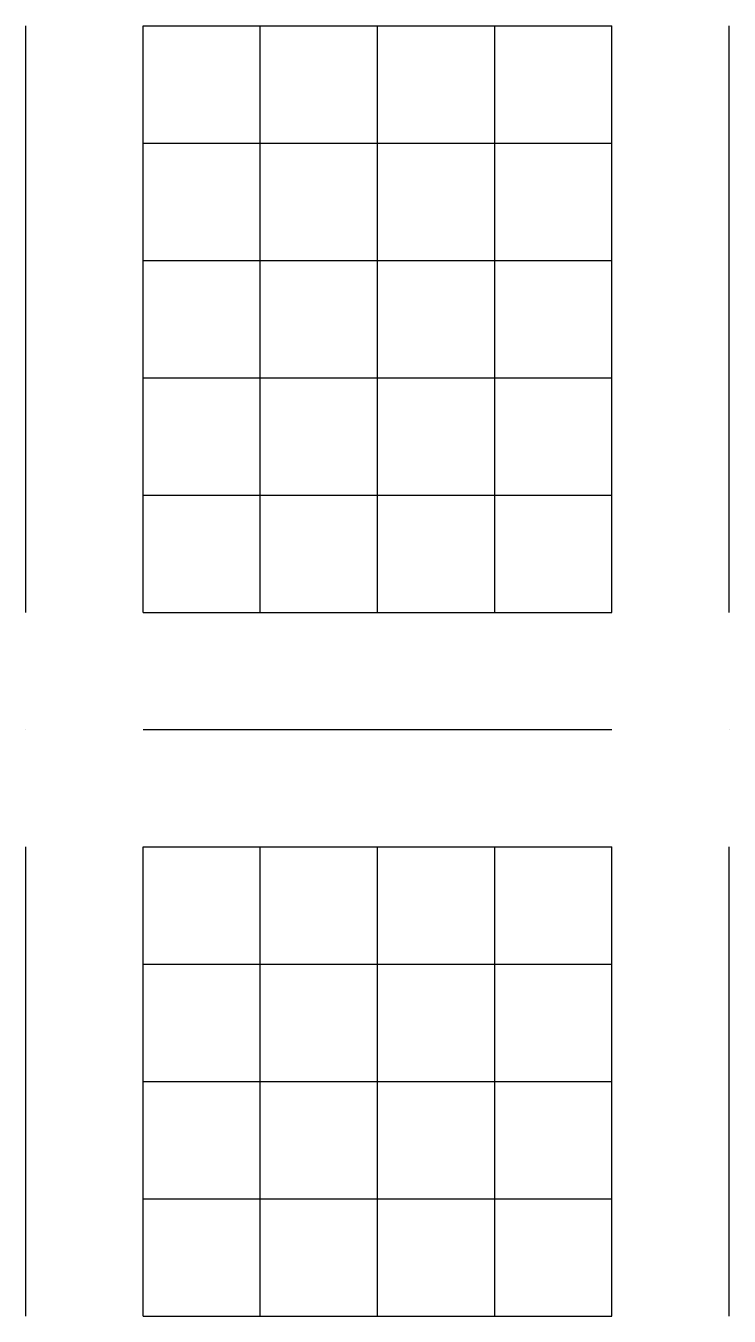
# Model space of a CAD drawing. Header units: millimetres. Extents: x 6 to 745025, y -1528 to 119936.
# Drawn here: x 178.0681 to 178.3221, y 109.8268 to 110.2924 of the extents above; entities that cross this region are included whole.
import ezdxf

# ---------------------------------------------------------------- set-up
doc = ezdxf.new("R2010")
doc.units = ezdxf.units.MM
doc.header["$MEASUREMENT"] = 0
doc.layers.get('0').update_dxf_attribs({"linetype": 'CONTINUOUS'})

msp = doc.modelspace()

# ---------------------------------------------------------------- linework, layer by layer
at = {"color": 0, "linetype": 'Continuous', "lineweight": 25, "true_color": 0x000005}
for p, q in [((178.06811, 110.29244), (178.06811, 110.29244)), ((178.06811, 110.29244), (178.06811, 110.29244)), ((178.06811, 110.29244), (178.06811, 110.29244)), ((178.06811, 110.29244), (178.06811, 110.29244)), ((178.06811, 110.29244), (178.06811, 110.29244)), ((178.06811, 110.29244), (178.06811, 110.29244)), ((178.06811, 110.29244), (178.06811, 110.29244)), ((178.32211, 110.29244), (178.32211, 110.29244)), ((178.32211, 110.29244), (178.32211, 110.29244)), ((178.32211, 110.29244), (178.32211, 110.29244)), ((178.32211, 110.29244), (178.32211, 110.29244)), ((178.32211, 110.29244), (178.32211, 110.29244)), ((178.32211, 110.29244), (178.32211, 110.29244)), ((178.32211, 110.29244), (178.32211, 110.29244)), ((178.06811, 110.25011), (178.06811, 110.25011)), ((178.06811, 110.25011), (178.06811, 110.25011)), ((178.06811, 110.25011), (178.06811, 110.25011)), ((178.06811, 110.25011), (178.06811, 110.25011)), ((178.06811, 110.25011), (178.06811, 110.25011)), ((178.06811, 110.25011), (178.06811, 110.25011)), ((178.06811, 110.25011), (178.06811, 110.25011)), ((178.32211, 110.25011), (178.32211, 110.25011)), ((178.32211, 110.25011), (178.32211, 110.25011)), ((178.32211, 110.25011), (178.32211, 110.25011)), ((178.32211, 110.25011), (178.32211, 110.25011)), ((178.32211, 110.25011), (178.32211, 110.25011)), ((178.32211, 110.25011), (178.32211, 110.25011)), ((178.32211, 110.25011), (178.32211, 110.25011)), ((178.06811, 110.20778), (178.06811, 110.20778)), ((178.06811, 110.20778), (178.06811, 110.20778)), ((178.06811, 110.20778), (178.06811, 110.20778)), ((178.06811, 110.20778), (178.06811, 110.20778)), ((178.06811, 110.20778), (178.06811, 110.20778)), ((178.06811, 110.20778), (178.06811, 110.20778)), ((178.06811, 110.20778), (178.06811, 110.20778)), ((178.32211, 110.20778), (178.32211, 110.20778)), ((178.32211, 110.20778), (178.32211, 110.20778)), ((178.32211, 110.20778), (178.32211, 110.20778)), ((178.32211, 110.20778), (178.32211, 110.20778)), ((178.32211, 110.20778), (178.32211, 110.20778)), ((178.32211, 110.20778), (178.32211, 110.20778)), ((178.32211, 110.20778), (178.32211, 110.20778)), ((178.06811, 110.16544), (178.06811, 110.16544)), ((178.06811, 110.16544), (178.06811, 110.16544)), ((178.06811, 110.16544), (178.06811, 110.16544)), ((178.06811, 110.16544), (178.06811, 110.16544)), ((178.06811, 110.16544), (178.06811, 110.16544)), ((178.06811, 110.16544), (178.06811, 110.16544)), ((178.06811, 110.16544), (178.06811, 110.16544)), ((178.32211, 110.16544), (178.32211, 110.16544)), ((178.32211, 110.16544), (178.32211, 110.16544)), ((178.32211, 110.16544), (178.32211, 110.16544)), ((178.32211, 110.16544), (178.32211, 110.16544)), ((178.32211, 110.16544), (178.32211, 110.16544)), ((178.32211, 110.16544), (178.32211, 110.16544)), ((178.32211, 110.16544), (178.32211, 110.16544)), ((178.06811, 110.12311), (178.06811, 110.12311)), ((178.06811, 110.12311), (178.06811, 110.12311)), ((178.06811, 110.12311), (178.06811, 110.12311)), ((178.06811, 110.12311), (178.06811, 110.12311)), ((178.06811, 110.12311), (178.06811, 110.12311)), ((178.06811, 110.12311), (178.06811, 110.12311)), ((178.06811, 110.12311), (178.06811, 110.12311)), ((178.32211, 110.12311), (178.32211, 110.12311)), ((178.32211, 110.12311), (178.32211, 110.12311)), ((178.32211, 110.12311), (178.32211, 110.12311)), ((178.32211, 110.12311), (178.32211, 110.12311)), ((178.32211, 110.12311), (178.32211, 110.12311)), ((178.32211, 110.12311), (178.32211, 110.12311)), ((178.32211, 110.12311), (178.32211, 110.12311)), ((178.06811, 110.08078), (178.06811, 110.08078)), ((178.06811, 110.08078), (178.06811, 110.08078)), ((178.06811, 110.08078), (178.06811, 110.08078)), ((178.06811, 110.08078), (178.06811, 110.08078)), ((178.06811, 110.08078), (178.06811, 110.08078)), ((178.06811, 110.08078), (178.06811, 110.08078)), ((178.06811, 110.08078), (178.06811, 110.08078)), ((178.06811, 110.08078), (178.06811, 110.08078)), ((178.32211, 110.08078), (178.32211, 110.08078)), ((178.32211, 110.08078), (178.32211, 110.08078)), ((178.32211, 110.08078), (178.32211, 110.08078)), ((178.32211, 110.08078), (178.32211, 110.08078)), ((178.32211, 110.08078), (178.32211, 110.08078)), ((178.32211, 110.08078), (178.32211, 110.08078)), ((178.32211, 110.08078), (178.32211, 110.08078)), ((178.32211, 110.08078), (178.32211, 110.08078)), ((178.06811, 110.03844), (178.06811, 110.03844)), ((178.06811, 110.03844), (178.06811, 110.03844)), ((178.06811, 110.03844), (178.06811, 110.03844)), ((178.06811, 110.03844), (178.06811, 110.03844)), ((178.06811, 110.03844), (178.06811, 110.03844)), ((178.06811, 110.03844), (178.06811, 110.03844)), ((178.06811, 110.03844), (178.06811, 110.03844)), ((178.06811, 110.03844), (178.06811, 110.03844)), ((178.06811, 110.03844), (178.06811, 110.03844)), ((178.06811, 110.03844), (178.06811, 110.03844)), ((178.06811, 110.03844), (178.06811, 110.03844)), ((178.06811, 110.03844), (178.06811, 110.03844)), ((178.06811, 110.03844), (178.06811, 110.03844)), ((178.06811, 110.03844), (178.06811, 110.03844)), ((178.11044, 110.03844), (178.11044, 110.03844)), ((178.11044, 110.03844), (178.11044, 110.03844)), ((178.11044, 110.03844), (178.11044, 110.03844)), ((178.11044, 110.03844), (178.11044, 110.03844)), ((178.11044, 110.03844), (178.11044, 110.03844)), ((178.11044, 110.03844), (178.11044, 110.03844)), ((178.11044, 110.03844), (178.11044, 110.03844)), ((178.11044, 110.03844), (178.11044, 110.03844)), ((178.15277, 110.03844), (178.15277, 110.03844)), ((178.15277, 110.03844), (178.15277, 110.03844)), ((178.15277, 110.03844), (178.15277, 110.03844)), ((178.15277, 110.03844), (178.15277, 110.03844)), ((178.15277, 110.03844), (178.15277, 110.03844)), ((178.15277, 110.03844), (178.15277, 110.03844)), ((178.15277, 110.03844), (178.15277, 110.03844)), ((178.19511, 110.03844), (178.19511, 110.03844)), ((178.19511, 110.03844), (178.19511, 110.03844)), ((178.19511, 110.03844), (178.19511, 110.03844)), ((178.19511, 110.03844), (178.19511, 110.03844)), ((178.19511, 110.03844), (178.19511, 110.03844)), ((178.19511, 110.03844), (178.19511, 110.03844)), ((178.19511, 110.03844), (178.19511, 110.03844)), ((178.23744, 110.03844), (178.23744, 110.03844)), ((178.23744, 110.03844), (178.23744, 110.03844)), ((178.23744, 110.03844), (178.23744, 110.03844)), ((178.23744, 110.03844), (178.23744, 110.03844)), ((178.23744, 110.03844), (178.23744, 110.03844)), ((178.23744, 110.03844), (178.23744, 110.03844)), ((178.23744, 110.03844), (178.23744, 110.03844)), ((178.27977, 110.03844), (178.27977, 110.03844)), ((178.27977, 110.03844), (178.27977, 110.03844)), ((178.27977, 110.03844), (178.27977, 110.03844)), ((178.27977, 110.03844), (178.27977, 110.03844)), ((178.27977, 110.03844), (178.27977, 110.03844)), ((178.27977, 110.03844), (178.27977, 110.03844)), ((178.27977, 110.03844), (178.27977, 110.03844)), ((178.32211, 110.03844), (178.32211, 110.03844)), ((178.32211, 110.03844), (178.32211, 110.03844)), ((178.32211, 110.03844), (178.32211, 110.03844)), ((178.32211, 110.03844), (178.32211, 110.03844)), ((178.32211, 110.03844), (178.32211, 110.03844)), ((178.32211, 110.03844), (178.32211, 110.03844)), ((178.32211, 110.03844), (178.32211, 110.03844)), ((178.32211, 110.03844), (178.32211, 110.03844)), ((178.32211, 110.03844), (178.32211, 110.03844)), ((178.32211, 110.03844), (178.32211, 110.03844)), ((178.32211, 110.03844), (178.32211, 110.03844)), ((178.32211, 110.03844), (178.32211, 110.03844)), ((178.32211, 110.03844), (178.32211, 110.03844)), ((178.32211, 110.03844), (178.32211, 110.03844)), ((178.06811, 109.99611), (178.06811, 109.99611)), ((178.06811, 109.99611), (178.06811, 109.99611)), ((178.06811, 109.99611), (178.06811, 109.99611)), ((178.06811, 109.99611), (178.06811, 109.99611)), ((178.06811, 109.99611), (178.06811, 109.99611)), ((178.06811, 109.99611), (178.06811, 109.99611)), ((178.06811, 109.99611), (178.06811, 109.99611)), ((178.32211, 109.99611), (178.32211, 109.99611)), ((178.32211, 109.99611), (178.32211, 109.99611)), ((178.32211, 109.99611), (178.32211, 109.99611)), ((178.32211, 109.99611), (178.32211, 109.99611)), ((178.32211, 109.99611), (178.32211, 109.99611)), ((178.32211, 109.99611), (178.32211, 109.99611)), ((178.32211, 109.99611), (178.32211, 109.99611)), ((178.06811, 109.95378), (178.06811, 109.95378)), ((178.06811, 109.95378), (178.06811, 109.95378)), ((178.06811, 109.95378), (178.06811, 109.95378)), ((178.06811, 109.95378), (178.06811, 109.95378)), ((178.06811, 109.95378), (178.06811, 109.95378)), ((178.06811, 109.95378), (178.06811, 109.95378)), ((178.06811, 109.95378), (178.06811, 109.95378)), ((178.32211, 109.95378), (178.32211, 109.95378)), ((178.32211, 109.95378), (178.32211, 109.95378)), ((178.32211, 109.95378), (178.32211, 109.95378)), ((178.32211, 109.95378), (178.32211, 109.95378)), ((178.32211, 109.95378), (178.32211, 109.95378)), ((178.32211, 109.95378), (178.32211, 109.95378)), ((178.32211, 109.95378), (178.32211, 109.95378)), ((178.06811, 109.91144), (178.06811, 109.91144)), ((178.06811, 109.91144), (178.06811, 109.91144)), ((178.06811, 109.91144), (178.06811, 109.91144)), ((178.06811, 109.91144), (178.06811, 109.91144)), ((178.06811, 109.91144), (178.06811, 109.91144)), ((178.06811, 109.91144), (178.06811, 109.91144)), ((178.06811, 109.91144), (178.06811, 109.91144)), ((178.32211, 109.91144), (178.32211, 109.91144)), ((178.32211, 109.91144), (178.32211, 109.91144)), ((178.32211, 109.91144), (178.32211, 109.91144)), ((178.32211, 109.91144), (178.32211, 109.91144)), ((178.32211, 109.91144), (178.32211, 109.91144)), ((178.32211, 109.91144), (178.32211, 109.91144)), ((178.32211, 109.91144), (178.32211, 109.91144)), ((178.06811, 109.86911), (178.06811, 109.86911)), ((178.06811, 109.86911), (178.06811, 109.86911)), ((178.06811, 109.86911), (178.06811, 109.86911)), ((178.06811, 109.86911), (178.06811, 109.86911)), ((178.06811, 109.86911), (178.06811, 109.86911)), ((178.06811, 109.86911), (178.06811, 109.86911)), ((178.06811, 109.86911), (178.06811, 109.86911)), ((178.32211, 109.86911), (178.32211, 109.86911)), ((178.32211, 109.86911), (178.32211, 109.86911)), ((178.32211, 109.86911), (178.32211, 109.86911)), ((178.32211, 109.86911), (178.32211, 109.86911)), ((178.32211, 109.86911), (178.32211, 109.86911)), ((178.32211, 109.86911), (178.32211, 109.86911)), ((178.32211, 109.86911), (178.32211, 109.86911)), ((178.06811, 109.82678), (178.06811, 109.82678)), ((178.06811, 109.82678), (178.06811, 109.82678)), ((178.06811, 109.82678), (178.06811, 109.82678)), ((178.06811, 109.82678), (178.06811, 109.82678)), ((178.06811, 109.82678), (178.06811, 109.82678)), ((178.06811, 109.82678), (178.06811, 109.82678)), ((178.06811, 109.82678), (178.06811, 109.82678)), ((178.06811, 109.82678), (178.06811, 109.82678)), ((178.32211, 109.82678), (178.32211, 109.82678)), ((178.32211, 109.82678), (178.32211, 109.82678)), ((178.32211, 109.82678), (178.32211, 109.82678)), ((178.32211, 109.82678), (178.32211, 109.82678)), ((178.32211, 109.82678), (178.32211, 109.82678)), ((178.32211, 109.82678), (178.32211, 109.82678)), ((178.32211, 109.82678), (178.32211, 109.82678)), ((178.32211, 109.82678), (178.32211, 109.82678))]:
    msp.add_line(p, q, dxfattribs=at)
for points in [[(178.06811, 110.08078), (178.06811, 110.12311), (178.06811, 110.16544), (178.06811, 110.20778), (178.06811, 110.25011), (178.06811, 110.29244)], [(178.06811, 110.08078), (178.06811, 110.12311), (178.06811, 110.16544), (178.06811, 110.20778), (178.06811, 110.25011), (178.06811, 110.29244)], [(178.06811, 110.08078), (178.06811, 110.12311), (178.06811, 110.16544), (178.06811, 110.20778), (178.06811, 110.25011), (178.06811, 110.29244)], [(178.06811, 110.08078), (178.06811, 110.12311), (178.06811, 110.16544), (178.06811, 110.20778), (178.06811, 110.25011), (178.06811, 110.29244)], [(178.06811, 110.08078), (178.06811, 110.12311), (178.06811, 110.16544), (178.06811, 110.20778), (178.06811, 110.25011), (178.06811, 110.29244)], [(178.06811, 110.08078), (178.06811, 110.12311), (178.06811, 110.16544), (178.06811, 110.20778), (178.06811, 110.25011), (178.06811, 110.29244)], [(178.06811, 110.08078), (178.06811, 110.12311), (178.06811, 110.16544), (178.06811, 110.20778), (178.06811, 110.25011), (178.06811, 110.29244)], [(178.11044, 110.29244), (178.15277, 110.29244), (178.19511, 110.29244), (178.23744, 110.29244), (178.27977, 110.29244)], [(178.11044, 110.29244), (178.15277, 110.29244), (178.19511, 110.29244), (178.23744, 110.29244), (178.27977, 110.29244)], [(178.11044, 110.29244), (178.15277, 110.29244), (178.19511, 110.29244), (178.23744, 110.29244), (178.27977, 110.29244)], [(178.11044, 110.29244), (178.15277, 110.29244), (178.19511, 110.29244), (178.23744, 110.29244), (178.27977, 110.29244)], [(178.11044, 110.29244), (178.15277, 110.29244), (178.19511, 110.29244), (178.23744, 110.29244), (178.27977, 110.29244)], [(178.11044, 110.29244), (178.15277, 110.29244), (178.19511, 110.29244), (178.23744, 110.29244), (178.27977, 110.29244)], [(178.11044, 110.29244), (178.15277, 110.29244), (178.19511, 110.29244), (178.23744, 110.29244), (178.27977, 110.29244)], [(178.11044, 110.08078), (178.11044, 110.12311), (178.11044, 110.16544), (178.11044, 110.20778), (178.11044, 110.25011), (178.11044, 110.29244)], [(178.11044, 110.08078), (178.11044, 110.12311), (178.11044, 110.16544), (178.11044, 110.20778), (178.11044, 110.25011), (178.11044, 110.29244)], [(178.11044, 110.08078), (178.11044, 110.12311), (178.11044, 110.16544), (178.11044, 110.20778), (178.11044, 110.25011), (178.11044, 110.29244)], [(178.11044, 110.08078), (178.11044, 110.12311), (178.11044, 110.16544), (178.11044, 110.20778), (178.11044, 110.25011), (178.11044, 110.29244)], [(178.11044, 110.08078), (178.11044, 110.12311), (178.11044, 110.16544), (178.11044, 110.20778), (178.11044, 110.25011), (178.11044, 110.29244)], [(178.11044, 110.08078), (178.11044, 110.12311), (178.11044, 110.16544), (178.11044, 110.20778), (178.11044, 110.25011), (178.11044, 110.29244)], [(178.11044, 110.08078), (178.11044, 110.12311), (178.11044, 110.16544), (178.11044, 110.20778), (178.11044, 110.25011), (178.11044, 110.29244)], [(178.11044, 110.08078), (178.11044, 110.12311), (178.11044, 110.16544), (178.11044, 110.20778), (178.11044, 110.25011), (178.11044, 110.29244)], [(178.15277, 110.08078), (178.15277, 110.12311), (178.15277, 110.16544), (178.15277, 110.20778), (178.15277, 110.25011), (178.15277, 110.29244)], [(178.15277, 110.08078), (178.15277, 110.12311), (178.15277, 110.16544), (178.15277, 110.20778), (178.15277, 110.25011), (178.15277, 110.29244)], [(178.15277, 110.08078), (178.15277, 110.12311), (178.15277, 110.16544), (178.15277, 110.20778), (178.15277, 110.25011), (178.15277, 110.29244)], [(178.15277, 110.08078), (178.15277, 110.12311), (178.15277, 110.16544), (178.15277, 110.20778), (178.15277, 110.25011), (178.15277, 110.29244)], [(178.15277, 110.08078), (178.15277, 110.12311), (178.15277, 110.16544), (178.15277, 110.20778), (178.15277, 110.25011), (178.15277, 110.29244)], [(178.15277, 110.08078), (178.15277, 110.12311), (178.15277, 110.16544), (178.15277, 110.20778), (178.15277, 110.25011), (178.15277, 110.29244)], [(178.15277, 110.08078), (178.15277, 110.12311), (178.15277, 110.16544), (178.15277, 110.20778), (178.15277, 110.25011), (178.15277, 110.29244)], [(178.19511, 110.08078), (178.19511, 110.12311), (178.19511, 110.16544), (178.19511, 110.20778), (178.19511, 110.25011), (178.19511, 110.29244)], [(178.19511, 110.08078), (178.19511, 110.12311), (178.19511, 110.16544), (178.19511, 110.20778), (178.19511, 110.25011), (178.19511, 110.29244)], [(178.19511, 110.08078), (178.19511, 110.12311), (178.19511, 110.16544), (178.19511, 110.20778), (178.19511, 110.25011), (178.19511, 110.29244)], [(178.19511, 110.08078), (178.19511, 110.12311), (178.19511, 110.16544), (178.19511, 110.20778), (178.19511, 110.25011), (178.19511, 110.29244)], [(178.19511, 110.08078), (178.19511, 110.12311), (178.19511, 110.16544), (178.19511, 110.20778), (178.19511, 110.25011), (178.19511, 110.29244)], [(178.19511, 110.08078), (178.19511, 110.12311), (178.19511, 110.16544), (178.19511, 110.20778), (178.19511, 110.25011), (178.19511, 110.29244)], [(178.19511, 110.08078), (178.19511, 110.12311), (178.19511, 110.16544), (178.19511, 110.20778), (178.19511, 110.25011), (178.19511, 110.29244)], [(178.23744, 110.08078), (178.23744, 110.12311), (178.23744, 110.16544), (178.23744, 110.20778), (178.23744, 110.25011), (178.23744, 110.29244)], [(178.23744, 110.08078), (178.23744, 110.12311), (178.23744, 110.16544), (178.23744, 110.20778), (178.23744, 110.25011), (178.23744, 110.29244)], [(178.23744, 110.08078), (178.23744, 110.12311), (178.23744, 110.16544), (178.23744, 110.20778), (178.23744, 110.25011), (178.23744, 110.29244)], [(178.23744, 110.08078), (178.23744, 110.12311), (178.23744, 110.16544), (178.23744, 110.20778), (178.23744, 110.25011), (178.23744, 110.29244)], [(178.23744, 110.08078), (178.23744, 110.12311), (178.23744, 110.16544), (178.23744, 110.20778), (178.23744, 110.25011), (178.23744, 110.29244)], [(178.23744, 110.08078), (178.23744, 110.12311), (178.23744, 110.16544), (178.23744, 110.20778), (178.23744, 110.25011), (178.23744, 110.29244)], [(178.23744, 110.08078), (178.23744, 110.12311), (178.23744, 110.16544), (178.23744, 110.20778), (178.23744, 110.25011), (178.23744, 110.29244)], [(178.27977, 110.08078), (178.27977, 110.12311), (178.27977, 110.16544), (178.27977, 110.20778), (178.27977, 110.25011), (178.27977, 110.29244)], [(178.27977, 110.08078), (178.27977, 110.12311), (178.27977, 110.16544), (178.27977, 110.20778), (178.27977, 110.25011), (178.27977, 110.29244)], [(178.27977, 110.08078), (178.27977, 110.12311), (178.27977, 110.16544), (178.27977, 110.20778), (178.27977, 110.25011), (178.27977, 110.29244)], [(178.27977, 110.08078), (178.27977, 110.12311), (178.27977, 110.16544), (178.27977, 110.20778), (178.27977, 110.25011), (178.27977, 110.29244)], [(178.27977, 110.08078), (178.27977, 110.12311), (178.27977, 110.16544), (178.27977, 110.20778), (178.27977, 110.25011), (178.27977, 110.29244)], [(178.27977, 110.08078), (178.27977, 110.12311), (178.27977, 110.16544), (178.27977, 110.20778), (178.27977, 110.25011), (178.27977, 110.29244)], [(178.27977, 110.08078), (178.27977, 110.12311), (178.27977, 110.16544), (178.27977, 110.20778), (178.27977, 110.25011), (178.27977, 110.29244)], [(178.32211, 110.08078), (178.32211, 110.12311), (178.32211, 110.16544), (178.32211, 110.20778), (178.32211, 110.25011), (178.32211, 110.29244)], [(178.32211, 110.08078), (178.32211, 110.12311), (178.32211, 110.16544), (178.32211, 110.20778), (178.32211, 110.25011), (178.32211, 110.29244)], [(178.32211, 110.08078), (178.32211, 110.12311), (178.32211, 110.16544), (178.32211, 110.20778), (178.32211, 110.25011), (178.32211, 110.29244)], [(178.32211, 110.08078), (178.32211, 110.12311), (178.32211, 110.16544), (178.32211, 110.20778), (178.32211, 110.25011), (178.32211, 110.29244)], [(178.32211, 110.08078), (178.32211, 110.12311), (178.32211, 110.16544), (178.32211, 110.20778), (178.32211, 110.25011), (178.32211, 110.29244)], [(178.32211, 110.08078), (178.32211, 110.12311), (178.32211, 110.16544), (178.32211, 110.20778), (178.32211, 110.25011), (178.32211, 110.29244)], [(178.32211, 110.08078), (178.32211, 110.12311), (178.32211, 110.16544), (178.32211, 110.20778), (178.32211, 110.25011), (178.32211, 110.29244)], [(178.11044, 110.25011), (178.15277, 110.25011), (178.19511, 110.25011), (178.23744, 110.25011), (178.27977, 110.25011)], [(178.11044, 110.25011), (178.15277, 110.25011), (178.19511, 110.25011), (178.23744, 110.25011), (178.27977, 110.25011)], [(178.11044, 110.25011), (178.15277, 110.25011), (178.19511, 110.25011), (178.23744, 110.25011), (178.27977, 110.25011)], [(178.11044, 110.25011), (178.15277, 110.25011), (178.19511, 110.25011), (178.23744, 110.25011), (178.27977, 110.25011)], [(178.11044, 110.25011), (178.15277, 110.25011), (178.19511, 110.25011), (178.23744, 110.25011), (178.27977, 110.25011)], [(178.11044, 110.25011), (178.15277, 110.25011), (178.19511, 110.25011), (178.23744, 110.25011), (178.27977, 110.25011)], [(178.11044, 110.25011), (178.15277, 110.25011), (178.19511, 110.25011), (178.23744, 110.25011), (178.27977, 110.25011)], [(178.11044, 110.20778), (178.15277, 110.20778), (178.19511, 110.20778), (178.23744, 110.20778), (178.27977, 110.20778)], [(178.11044, 110.20778), (178.15277, 110.20778), (178.19511, 110.20778), (178.23744, 110.20778), (178.27977, 110.20778)], [(178.11044, 110.20778), (178.15277, 110.20778), (178.19511, 110.20778), (178.23744, 110.20778), (178.27977, 110.20778)], [(178.11044, 110.20778), (178.15277, 110.20778), (178.19511, 110.20778), (178.23744, 110.20778), (178.27977, 110.20778)], [(178.11044, 110.20778), (178.15277, 110.20778), (178.19511, 110.20778), (178.23744, 110.20778), (178.27977, 110.20778)], [(178.11044, 110.20778), (178.15277, 110.20778), (178.19511, 110.20778), (178.23744, 110.20778), (178.27977, 110.20778)], [(178.11044, 110.20778), (178.15277, 110.20778), (178.19511, 110.20778), (178.23744, 110.20778), (178.27977, 110.20778)], [(178.11044, 110.16544), (178.15277, 110.16544), (178.19511, 110.16544), (178.23744, 110.16544), (178.27977, 110.16544)], [(178.11044, 110.16544), (178.15277, 110.16544), (178.19511, 110.16544), (178.23744, 110.16544), (178.27977, 110.16544)], [(178.11044, 110.16544), (178.15277, 110.16544), (178.19511, 110.16544), (178.23744, 110.16544), (178.27977, 110.16544)], [(178.11044, 110.16544), (178.15277, 110.16544), (178.19511, 110.16544), (178.23744, 110.16544), (178.27977, 110.16544)], [(178.11044, 110.16544), (178.15277, 110.16544), (178.19511, 110.16544), (178.23744, 110.16544), (178.27977, 110.16544)], [(178.11044, 110.16544), (178.15277, 110.16544), (178.19511, 110.16544), (178.23744, 110.16544), (178.27977, 110.16544)], [(178.11044, 110.16544), (178.15277, 110.16544), (178.19511, 110.16544), (178.23744, 110.16544), (178.27977, 110.16544)], [(178.11044, 110.12311), (178.15277, 110.12311), (178.19511, 110.12311), (178.23744, 110.12311), (178.27977, 110.12311)], [(178.11044, 110.12311), (178.15277, 110.12311), (178.19511, 110.12311), (178.23744, 110.12311), (178.27977, 110.12311)], [(178.11044, 110.12311), (178.15277, 110.12311), (178.19511, 110.12311), (178.23744, 110.12311), (178.27977, 110.12311)], [(178.11044, 110.12311), (178.15277, 110.12311), (178.19511, 110.12311), (178.23744, 110.12311), (178.27977, 110.12311)], [(178.11044, 110.12311), (178.15277, 110.12311), (178.19511, 110.12311), (178.23744, 110.12311), (178.27977, 110.12311)], [(178.11044, 110.12311), (178.15277, 110.12311), (178.19511, 110.12311), (178.23744, 110.12311), (178.27977, 110.12311)], [(178.11044, 110.12311), (178.15277, 110.12311), (178.19511, 110.12311), (178.23744, 110.12311), (178.27977, 110.12311)], [(178.11044, 110.08078), (178.15277, 110.08078), (178.19511, 110.08078), (178.23744, 110.08078), (178.27977, 110.08078)], [(178.11044, 110.08078), (178.15277, 110.08078), (178.19511, 110.08078), (178.23744, 110.08078), (178.27977, 110.08078)], [(178.11044, 110.08078), (178.15277, 110.08078), (178.19511, 110.08078), (178.23744, 110.08078), (178.27977, 110.08078)], [(178.11044, 110.08078), (178.15277, 110.08078), (178.19511, 110.08078), (178.23744, 110.08078), (178.27977, 110.08078)], [(178.11044, 110.08078), (178.15277, 110.08078), (178.19511, 110.08078), (178.23744, 110.08078), (178.27977, 110.08078)], [(178.11044, 110.08078), (178.15277, 110.08078), (178.19511, 110.08078), (178.23744, 110.08078), (178.27977, 110.08078)], [(178.11044, 110.08078), (178.15277, 110.08078), (178.19511, 110.08078), (178.23744, 110.08078), (178.27977, 110.08078)], [(178.11044, 110.08078), (178.15277, 110.08078), (178.19511, 110.08078), (178.23744, 110.08078), (178.27977, 110.08078)], [(178.11044, 110.03844), (178.15277, 110.03844), (178.19511, 110.03844), (178.23744, 110.03844), (178.27977, 110.03844)], [(178.11044, 110.03844), (178.15277, 110.03844), (178.19511, 110.03844), (178.23744, 110.03844), (178.27977, 110.03844)], [(178.11044, 110.03844), (178.15277, 110.03844), (178.19511, 110.03844), (178.23744, 110.03844), (178.27977, 110.03844)], [(178.11044, 110.03844), (178.15277, 110.03844), (178.19511, 110.03844), (178.23744, 110.03844), (178.27977, 110.03844)], [(178.11044, 110.03844), (178.15277, 110.03844), (178.19511, 110.03844), (178.23744, 110.03844), (178.27977, 110.03844)], [(178.11044, 110.03844), (178.15277, 110.03844), (178.19511, 110.03844), (178.23744, 110.03844), (178.27977, 110.03844)], [(178.11044, 110.03844), (178.15277, 110.03844), (178.19511, 110.03844), (178.23744, 110.03844), (178.27977, 110.03844)], [(178.06811, 109.82678), (178.06811, 109.86911), (178.06811, 109.91144), (178.06811, 109.95378), (178.06811, 109.99611)], [(178.06811, 109.82678), (178.06811, 109.86911), (178.06811, 109.91144), (178.06811, 109.95378), (178.06811, 109.99611)], [(178.06811, 109.82678), (178.06811, 109.86911), (178.06811, 109.91144), (178.06811, 109.95378), (178.06811, 109.99611)], [(178.06811, 109.82678), (178.06811, 109.86911), (178.06811, 109.91144), (178.06811, 109.95378), (178.06811, 109.99611)], [(178.06811, 109.82678), (178.06811, 109.86911), (178.06811, 109.91144), (178.06811, 109.95378), (178.06811, 109.99611)], [(178.06811, 109.82678), (178.06811, 109.86911), (178.06811, 109.91144), (178.06811, 109.95378), (178.06811, 109.99611)], [(178.06811, 109.82678), (178.06811, 109.86911), (178.06811, 109.91144), (178.06811, 109.95378), (178.06811, 109.99611)], [(178.11044, 109.99611), (178.15277, 109.99611), (178.19511, 109.99611), (178.23744, 109.99611), (178.27977, 109.99611)], [(178.11044, 109.99611), (178.15277, 109.99611), (178.19511, 109.99611), (178.23744, 109.99611), (178.27977, 109.99611)], [(178.11044, 109.99611), (178.15277, 109.99611), (178.19511, 109.99611), (178.23744, 109.99611), (178.27977, 109.99611)], [(178.11044, 109.99611), (178.15277, 109.99611), (178.19511, 109.99611), (178.23744, 109.99611), (178.27977, 109.99611)], [(178.11044, 109.99611), (178.15277, 109.99611), (178.19511, 109.99611), (178.23744, 109.99611), (178.27977, 109.99611)], [(178.11044, 109.99611), (178.15277, 109.99611), (178.19511, 109.99611), (178.23744, 109.99611), (178.27977, 109.99611)], [(178.11044, 109.99611), (178.15277, 109.99611), (178.19511, 109.99611), (178.23744, 109.99611), (178.27977, 109.99611)], [(178.11044, 109.82678), (178.11044, 109.86911), (178.11044, 109.91144), (178.11044, 109.95378), (178.11044, 109.99611)], [(178.11044, 109.82678), (178.11044, 109.86911), (178.11044, 109.91144), (178.11044, 109.95378), (178.11044, 109.99611)], [(178.11044, 109.82678), (178.11044, 109.86911), (178.11044, 109.91144), (178.11044, 109.95378), (178.11044, 109.99611)], [(178.11044, 109.82678), (178.11044, 109.86911), (178.11044, 109.91144), (178.11044, 109.95378), (178.11044, 109.99611)], [(178.11044, 109.82678), (178.11044, 109.86911), (178.11044, 109.91144), (178.11044, 109.95378), (178.11044, 109.99611)], [(178.11044, 109.82678), (178.11044, 109.86911), (178.11044, 109.91144), (178.11044, 109.95378), (178.11044, 109.99611)], [(178.11044, 109.82678), (178.11044, 109.86911), (178.11044, 109.91144), (178.11044, 109.95378), (178.11044, 109.99611)], [(178.11044, 109.82678), (178.11044, 109.86911), (178.11044, 109.91144), (178.11044, 109.95378), (178.11044, 109.99611)], [(178.15277, 109.82678), (178.15277, 109.86911), (178.15277, 109.91144), (178.15277, 109.95378), (178.15277, 109.99611)], [(178.15277, 109.82678), (178.15277, 109.86911), (178.15277, 109.91144), (178.15277, 109.95378), (178.15277, 109.99611)], [(178.15277, 109.82678), (178.15277, 109.86911), (178.15277, 109.91144), (178.15277, 109.95378), (178.15277, 109.99611)], [(178.15277, 109.82678), (178.15277, 109.86911), (178.15277, 109.91144), (178.15277, 109.95378), (178.15277, 109.99611)], [(178.15277, 109.82678), (178.15277, 109.86911), (178.15277, 109.91144), (178.15277, 109.95378), (178.15277, 109.99611)], [(178.15277, 109.82678), (178.15277, 109.86911), (178.15277, 109.91144), (178.15277, 109.95378), (178.15277, 109.99611)], [(178.15277, 109.82678), (178.15277, 109.86911), (178.15277, 109.91144), (178.15277, 109.95378), (178.15277, 109.99611)], [(178.19511, 109.82678), (178.19511, 109.86911), (178.19511, 109.91144), (178.19511, 109.95378), (178.19511, 109.99611)], [(178.19511, 109.82678), (178.19511, 109.86911), (178.19511, 109.91144), (178.19511, 109.95378), (178.19511, 109.99611)], [(178.19511, 109.82678), (178.19511, 109.86911), (178.19511, 109.91144), (178.19511, 109.95378), (178.19511, 109.99611)], [(178.19511, 109.82678), (178.19511, 109.86911), (178.19511, 109.91144), (178.19511, 109.95378), (178.19511, 109.99611)], [(178.19511, 109.82678), (178.19511, 109.86911), (178.19511, 109.91144), (178.19511, 109.95378), (178.19511, 109.99611)], [(178.19511, 109.82678), (178.19511, 109.86911), (178.19511, 109.91144), (178.19511, 109.95378), (178.19511, 109.99611)], [(178.19511, 109.82678), (178.19511, 109.86911), (178.19511, 109.91144), (178.19511, 109.95378), (178.19511, 109.99611)], [(178.23744, 109.82678), (178.23744, 109.86911), (178.23744, 109.91144), (178.23744, 109.95378), (178.23744, 109.99611)], [(178.23744, 109.82678), (178.23744, 109.86911), (178.23744, 109.91144), (178.23744, 109.95378), (178.23744, 109.99611)], [(178.23744, 109.82678), (178.23744, 109.86911), (178.23744, 109.91144), (178.23744, 109.95378), (178.23744, 109.99611)], [(178.23744, 109.82678), (178.23744, 109.86911), (178.23744, 109.91144), (178.23744, 109.95378), (178.23744, 109.99611)], [(178.23744, 109.82678), (178.23744, 109.86911), (178.23744, 109.91144), (178.23744, 109.95378), (178.23744, 109.99611)], [(178.23744, 109.82678), (178.23744, 109.86911), (178.23744, 109.91144), (178.23744, 109.95378), (178.23744, 109.99611)], [(178.23744, 109.82678), (178.23744, 109.86911), (178.23744, 109.91144), (178.23744, 109.95378), (178.23744, 109.99611)], [(178.27977, 109.82678), (178.27977, 109.86911), (178.27977, 109.91144), (178.27977, 109.95378), (178.27977, 109.99611)], [(178.27977, 109.82678), (178.27977, 109.86911), (178.27977, 109.91144), (178.27977, 109.95378), (178.27977, 109.99611)], [(178.27977, 109.82678), (178.27977, 109.86911), (178.27977, 109.91144), (178.27977, 109.95378), (178.27977, 109.99611)], [(178.27977, 109.82678), (178.27977, 109.86911), (178.27977, 109.91144), (178.27977, 109.95378), (178.27977, 109.99611)], [(178.27977, 109.82678), (178.27977, 109.86911), (178.27977, 109.91144), (178.27977, 109.95378), (178.27977, 109.99611)], [(178.27977, 109.82678), (178.27977, 109.86911), (178.27977, 109.91144), (178.27977, 109.95378), (178.27977, 109.99611)], [(178.27977, 109.82678), (178.27977, 109.86911), (178.27977, 109.91144), (178.27977, 109.95378), (178.27977, 109.99611)], [(178.32211, 109.82678), (178.32211, 109.86911), (178.32211, 109.91144), (178.32211, 109.95378), (178.32211, 109.99611)], [(178.32211, 109.82678), (178.32211, 109.86911), (178.32211, 109.91144), (178.32211, 109.95378), (178.32211, 109.99611)], [(178.32211, 109.82678), (178.32211, 109.86911), (178.32211, 109.91144), (178.32211, 109.95378), (178.32211, 109.99611)], [(178.32211, 109.82678), (178.32211, 109.86911), (178.32211, 109.91144), (178.32211, 109.95378), (178.32211, 109.99611)], [(178.32211, 109.82678), (178.32211, 109.86911), (178.32211, 109.91144), (178.32211, 109.95378), (178.32211, 109.99611)], [(178.32211, 109.82678), (178.32211, 109.86911), (178.32211, 109.91144), (178.32211, 109.95378), (178.32211, 109.99611)], [(178.32211, 109.82678), (178.32211, 109.86911), (178.32211, 109.91144), (178.32211, 109.95378), (178.32211, 109.99611)], [(178.11044, 109.95378), (178.15277, 109.95378), (178.19511, 109.95378), (178.23744, 109.95378), (178.27977, 109.95378)], [(178.11044, 109.95378), (178.15277, 109.95378), (178.19511, 109.95378), (178.23744, 109.95378), (178.27977, 109.95378)], [(178.11044, 109.95378), (178.15277, 109.95378), (178.19511, 109.95378), (178.23744, 109.95378), (178.27977, 109.95378)], [(178.11044, 109.95378), (178.15277, 109.95378), (178.19511, 109.95378), (178.23744, 109.95378), (178.27977, 109.95378)], [(178.11044, 109.95378), (178.15277, 109.95378), (178.19511, 109.95378), (178.23744, 109.95378), (178.27977, 109.95378)], [(178.11044, 109.95378), (178.15277, 109.95378), (178.19511, 109.95378), (178.23744, 109.95378), (178.27977, 109.95378)], [(178.11044, 109.95378), (178.15277, 109.95378), (178.19511, 109.95378), (178.23744, 109.95378), (178.27977, 109.95378)], [(178.11044, 109.91144), (178.15277, 109.91144), (178.19511, 109.91144), (178.23744, 109.91144), (178.27977, 109.91144)], [(178.11044, 109.91144), (178.15277, 109.91144), (178.19511, 109.91144), (178.23744, 109.91144), (178.27977, 109.91144)], [(178.11044, 109.91144), (178.15277, 109.91144), (178.19511, 109.91144), (178.23744, 109.91144), (178.27977, 109.91144)], [(178.11044, 109.91144), (178.15277, 109.91144), (178.19511, 109.91144), (178.23744, 109.91144), (178.27977, 109.91144)], [(178.11044, 109.91144), (178.15277, 109.91144), (178.19511, 109.91144), (178.23744, 109.91144), (178.27977, 109.91144)], [(178.11044, 109.91144), (178.15277, 109.91144), (178.19511, 109.91144), (178.23744, 109.91144), (178.27977, 109.91144)], [(178.11044, 109.91144), (178.15277, 109.91144), (178.19511, 109.91144), (178.23744, 109.91144), (178.27977, 109.91144)], [(178.11044, 109.86911), (178.15277, 109.86911), (178.19511, 109.86911), (178.23744, 109.86911), (178.27977, 109.86911)], [(178.11044, 109.86911), (178.15277, 109.86911), (178.19511, 109.86911), (178.23744, 109.86911), (178.27977, 109.86911)], [(178.11044, 109.86911), (178.15277, 109.86911), (178.19511, 109.86911), (178.23744, 109.86911), (178.27977, 109.86911)], [(178.11044, 109.86911), (178.15277, 109.86911), (178.19511, 109.86911), (178.23744, 109.86911), (178.27977, 109.86911)], [(178.11044, 109.86911), (178.15277, 109.86911), (178.19511, 109.86911), (178.23744, 109.86911), (178.27977, 109.86911)], [(178.11044, 109.86911), (178.15277, 109.86911), (178.19511, 109.86911), (178.23744, 109.86911), (178.27977, 109.86911)], [(178.11044, 109.86911), (178.15277, 109.86911), (178.19511, 109.86911), (178.23744, 109.86911), (178.27977, 109.86911)], [(178.11044, 109.82678), (178.15277, 109.82678), (178.19511, 109.82678), (178.23744, 109.82678), (178.27977, 109.82678)], [(178.11044, 109.82678), (178.15277, 109.82678), (178.19511, 109.82678), (178.23744, 109.82678), (178.27977, 109.82678)], [(178.11044, 109.82678), (178.15277, 109.82678), (178.19511, 109.82678), (178.23744, 109.82678), (178.27977, 109.82678)], [(178.11044, 109.82678), (178.15277, 109.82678), (178.19511, 109.82678), (178.23744, 109.82678), (178.27977, 109.82678)], [(178.11044, 109.82678), (178.15277, 109.82678), (178.19511, 109.82678), (178.23744, 109.82678), (178.27977, 109.82678)], [(178.11044, 109.82678), (178.15277, 109.82678), (178.19511, 109.82678), (178.23744, 109.82678), (178.27977, 109.82678)], [(178.11044, 109.82678), (178.15277, 109.82678), (178.19511, 109.82678), (178.23744, 109.82678), (178.27977, 109.82678)], [(178.11044, 109.82678), (178.15277, 109.82678), (178.19511, 109.82678), (178.23744, 109.82678), (178.27977, 109.82678)]]:
    msp.add_lwpolyline(points, dxfattribs=at)

doc.saveas('drawing.dxf')
